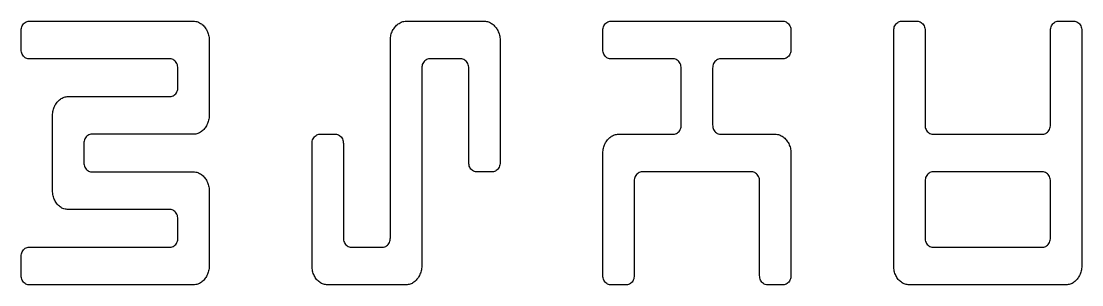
# Model space of a CAD drawing. Extents: x 7.2 to 83.4, y 7.2 to 40.5.
# Drawn here: x 55.34 to 64.13, y 21.09 to 23.28 of the extents above; entities that cross this region are included whole.
import ezdxf

# ---------------------------------------------------------------- set-up
doc = ezdxf.new("R2010")
doc.units = 0
doc.layers.add('Layer_1', color=7, linetype='CONTINUOUS')

msp = doc.modelspace()

# ---------------------------------------------------------------- linework, layer by layer
at = {"layer": 'Layer_1', "color": 7}
for p, q in [((55.408993, 23.276773), (56.772792, 23.276773)), ((58.534038, 23.27677), (59.183465, 23.27677)), ((60.230334, 23.276773), (61.659076, 23.276773)), ((62.641031, 23.276773), (62.770915, 23.276773)), ((63.939879, 23.276773), (64.069765, 23.276773)), ((55.344057, 23.042398), (55.344057, 23.198649)), ((56.902683, 23.120522), (56.902683, 22.495521)), ((58.40416, 21.479891), (58.40416, 23.12052)), ((59.313357, 23.12052), (59.313357, 22.104893)), ((60.165399, 23.042398), (60.165399, 23.198649)), ((61.724012, 23.198647), (61.724012, 23.042397)), ((62.576093, 21.245519), (62.576093, 23.198649)), ((62.83585, 23.198647), (62.83585, 22.417396)), ((63.874943, 22.417398), (63.874943, 23.198649)), ((64.134701, 23.198647), (64.134701, 21.245518)), ((56.577975, 22.964275), (55.409003, 22.964275)), ((58.988643, 22.964271), (58.728871, 22.964271)), ((60.74989, 22.964274), (60.230347, 22.964274)), ((61.659066, 22.964271), (61.139523, 22.964271)), ((56.642911, 22.729899), (56.642911, 22.886149)), ((58.663935, 22.886147), (58.663935, 21.245519)), ((59.053579, 22.104893), (59.053579, 22.886145)), ((60.814825, 22.417397), (60.814825, 22.886148)), ((61.074588, 22.886147), (61.074588, 22.417396)), ((55.733709, 22.651773), (56.577965, 22.651773)), ((55.60383, 21.870521), (55.60383, 22.495523)), ((56.772792, 22.33927), (55.928536, 22.33927)), ((57.819674, 22.33927), (57.94956, 22.33927)), ((60.29528, 22.339271), (60.74988, 22.339271)), ((61.139536, 22.339272), (61.594136, 22.339272)), ((62.900796, 22.339272), (63.809995, 22.339272)), ((55.8636, 22.261146), (55.8636, 22.104895)), ((57.754738, 21.245519), (57.754738, 22.261146)), ((58.014496, 22.261144), (58.014496, 21.479892)), ((60.165401, 21.167394), (60.165401, 22.183021)), ((61.724027, 22.183022), (61.724027, 21.167395)), ((55.928546, 22.026769), (56.772802, 22.026769)), ((59.248411, 22.026767), (59.118524, 22.026767)), ((61.399314, 22.02677), (60.490115, 22.02677)), ((63.81001, 22.026773), (62.900811, 22.026773)), ((60.425179, 21.948646), (60.425179, 21.167395)), ((61.464249, 21.167392), (61.464249, 21.948644)), ((62.835876, 21.948649), (62.835876, 21.479898)), ((63.874946, 21.479896), (63.874946, 21.948647)), ((56.902693, 21.870518), (56.902693, 21.245517)), ((56.577965, 21.71427), (55.733709, 21.71427)), ((56.6429, 21.479894), (56.6429, 21.636144)), ((55.408983, 21.401768), (56.577954, 21.401768)), ((58.079441, 21.401765), (58.339214, 21.401765)), ((62.900822, 21.401772), (63.809998, 21.40177)), ((55.344047, 21.167394), (55.344047, 21.323644)), ((56.772802, 21.089268), (55.408993, 21.08927)), ((58.534046, 21.08927), (57.884614, 21.08927)), ((60.360234, 21.089269), (60.23035, 21.08927)), ((61.659082, 21.089269), (61.529195, 21.089269)), ((64.004809, 21.08927), (62.705969, 21.08927))]:
    msp.add_line(p, q, dxfattribs=at)
for points, knots in [([(55.344057, 23.198649), (55.344424, 23.205846), (55.345127, 23.219657), (55.351784, 23.239029), (55.362549, 23.255064), (55.376091, 23.267372), (55.391956, 23.275421), (55.403304, 23.276322), (55.408993, 23.276773)], [0, 0, 0, 0, 0.021537, 0.041326, 0.060582, 0.078886, 0.095777, 0.112756, 0.112756, 0.112756, 0.112756]), ([(56.772792, 23.276773), (56.77857, 23.276488), (56.790076, 23.275919), (56.80695, 23.271257), (56.822624, 23.263579), (56.837705, 23.254465), (56.851403, 23.242937), (56.86324, 23.229166), (56.874834, 23.214699), (56.884318, 23.19822), (56.891803, 23.180222), (56.898184, 23.161284), (56.901982, 23.141152), (56.902448, 23.127455), (56.902683, 23.120522)], [0, 0, 0, 0, 0.017316, 0.034484, 0.052045, 0.069554, 0.087241, 0.105468, 0.123954, 0.142785, 0.162261, 0.182366, 0.202649, 0.223438, 0.223438, 0.223438, 0.223438]), ([(58.40416, 23.12052), (58.404366, 23.127453), (58.404774, 23.141131), (58.408313, 23.161192), (58.413761, 23.180436), (58.422059, 23.19812), (58.431477, 23.214532), (58.44252, 23.229495), (58.455026, 23.242849), (58.46897, 23.254424), (58.484185, 23.263552), (58.499879, 23.271257), (58.516755, 23.275915), (58.528261, 23.276484), (58.534038, 23.27677)], [0, 0, 0, 0, 0.020783, 0.041005, 0.060942, 0.0806, 0.099431, 0.117644, 0.136253, 0.154202, 0.171806, 0.189366, 0.206534, 0.22385, 0.22385, 0.22385, 0.22385]), ([(59.183465, 23.27677), (59.189243, 23.276485), (59.200749, 23.275916), (59.217622, 23.271254), (59.233297, 23.263577), (59.248378, 23.254462), (59.262077, 23.242934), (59.273913, 23.229163), (59.285508, 23.214696), (59.294991, 23.198217), (59.302476, 23.180219), (59.308858, 23.161281), (59.312655, 23.141149), (59.313121, 23.127453), (59.313357, 23.12052)], [0, 0, 0, 0, 0.017315, 0.034483, 0.052044, 0.069553, 0.087241, 0.105468, 0.123954, 0.142785, 0.162261, 0.182366, 0.202649, 0.223438, 0.223438, 0.223438, 0.223438]), ([(60.165399, 23.198649), (60.165765, 23.205846), (60.166468, 23.219657), (60.173125, 23.239029), (60.183891, 23.255064), (60.197432, 23.267372), (60.213298, 23.275421), (60.224646, 23.276322), (60.230334, 23.276773)], [0, 0, 0, 0, 0.021537, 0.041326, 0.060582, 0.078886, 0.095777, 0.112756, 0.112756, 0.112756, 0.112756]), ([(61.659076, 23.276773), (61.664773, 23.276291), (61.676191, 23.275326), (61.692092, 23.266775), (61.705464, 23.25382), (61.716098, 23.237585), (61.72288, 23.218718), (61.723629, 23.20544), (61.724012, 23.198647)], [0, 0, 0, 0, 0.016996, 0.034068, 0.052834, 0.072429, 0.091834, 0.112157, 0.112157, 0.112157, 0.112157]), ([(62.576093, 23.198649), (62.576459, 23.205846), (62.577162, 23.219657), (62.583819, 23.239029), (62.594585, 23.255064), (62.608127, 23.267372), (62.623993, 23.275421), (62.635342, 23.276322), (62.641031, 23.276773)], [0, 0, 0, 0, 0.021537, 0.041326, 0.060582, 0.078886, 0.095778, 0.112759, 0.112759, 0.112759, 0.112759]), ([(62.770915, 23.276773), (62.776611, 23.276291), (62.78803, 23.275326), (62.803931, 23.266775), (62.817302, 23.253819), (62.827936, 23.237585), (62.834719, 23.218718), (62.835467, 23.20544), (62.83585, 23.198647)], [0, 0, 0, 0, 0.016997, 0.034069, 0.052834, 0.07243, 0.091834, 0.112157, 0.112157, 0.112157, 0.112157]), ([(63.874943, 23.198649), (63.87531, 23.205846), (63.876013, 23.219657), (63.88267, 23.239029), (63.893435, 23.255064), (63.906977, 23.267372), (63.922842, 23.275421), (63.93419, 23.276322), (63.939879, 23.276773)], [0, 0, 0, 0, 0.021537, 0.041326, 0.060582, 0.078886, 0.095777, 0.112756, 0.112756, 0.112756, 0.112756]), ([(64.069765, 23.276773), (64.075462, 23.276291), (64.08688, 23.275326), (64.102781, 23.266775), (64.116153, 23.25382), (64.126787, 23.237585), (64.133569, 23.218718), (64.134318, 23.20544), (64.134701, 23.198647)], [0, 0, 0, 0, 0.016996, 0.034068, 0.052834, 0.072429, 0.091834, 0.112157, 0.112157, 0.112157, 0.112157]), ([(55.409003, 22.964275), (55.402979, 22.964705), (55.391193, 22.965546), (55.374857, 22.973487), (55.361518, 22.985972), (55.35135, 23.002123), (55.345063, 23.021436), (55.344402, 23.035206), (55.344057, 23.042398)], [0, 0, 0, 0, 0.017981, 0.035177, 0.053232, 0.072183, 0.091866, 0.113393, 0.113393, 0.113393, 0.113393]), ([(60.230347, 22.964274), (60.224323, 22.964704), (60.212537, 22.965545), (60.1962, 22.973486), (60.18286, 22.98597), (60.172691, 23.002122), (60.166404, 23.021435), (60.165744, 23.035205), (60.165399, 23.042398)], [0, 0, 0, 0, 0.017981, 0.035178, 0.053234, 0.072185, 0.091868, 0.113395, 0.113395, 0.113395, 0.113395]), ([(61.724012, 23.042397), (61.723651, 23.035609), (61.722948, 23.022373), (61.716539, 23.003555), (61.706494, 22.987213), (61.693338, 22.974076), (61.676955, 22.965631), (61.665099, 22.96473), (61.659066, 22.964271)], [0, 0, 0, 0, 0.020311, 0.039608, 0.058904, 0.077427, 0.094801, 0.112798, 0.112798, 0.112798, 0.112798]), ([(56.642911, 22.886149), (56.642528, 22.892942), (56.641779, 22.90622), (56.634997, 22.925087), (56.624362, 22.94132), (56.610994, 22.954278), (56.595092, 22.962828), (56.583673, 22.963793), (56.577975, 22.964275)], [0, 0, 0, 0, 0.020323, 0.039727, 0.059323, 0.078086, 0.095158, 0.112157, 0.112157, 0.112157, 0.112157]), ([(58.728871, 22.964271), (58.723183, 22.963819), (58.711836, 22.962918), (58.695972, 22.954868), (58.682427, 22.942563), (58.671661, 22.926527), (58.665004, 22.907155), (58.664301, 22.893345), (58.663935, 22.886147)], [0, 0, 0, 0, 0.016976, 0.033867, 0.052173, 0.071429, 0.091218, 0.112755, 0.112755, 0.112755, 0.112755]), ([(59.053579, 22.886145), (59.053196, 22.892938), (59.052447, 22.906216), (59.045665, 22.925083), (59.03503, 22.941316), (59.021662, 22.954274), (59.00576, 22.962824), (58.994341, 22.963789), (58.988643, 22.964271)], [0, 0, 0, 0, 0.020323, 0.039727, 0.059323, 0.078086, 0.095158, 0.112157, 0.112157, 0.112157, 0.112157]), ([(60.814825, 22.886148), (60.814443, 22.892941), (60.813694, 22.906219), (60.806912, 22.925086), (60.796277, 22.941319), (60.782909, 22.954277), (60.767007, 22.962827), (60.755587, 22.963792), (60.74989, 22.964274)], [0, 0, 0, 0, 0.020323, 0.039727, 0.059323, 0.078086, 0.095158, 0.112157, 0.112157, 0.112157, 0.112157]), ([(61.139523, 22.964271), (61.133836, 22.963819), (61.122489, 22.962918), (61.106624, 22.954869), (61.09308, 22.942564), (61.082314, 22.926527), (61.075657, 22.907156), (61.074954, 22.893345), (61.074588, 22.886147)], [0, 0, 0, 0, 0.016976, 0.033867, 0.052173, 0.071429, 0.091218, 0.112755, 0.112755, 0.112755, 0.112755]), ([(56.577965, 22.651773), (56.583998, 22.652232), (56.595855, 22.653132), (56.612239, 22.661577), (56.625393, 22.674716), (56.635438, 22.691057), (56.641847, 22.709875), (56.64255, 22.723111), (56.642911, 22.729899)], [0, 0, 0, 0, 0.017999, 0.035373, 0.053894, 0.073191, 0.092488, 0.112798, 0.112798, 0.112798, 0.112798]), ([(55.60383, 22.495523), (55.604037, 22.502455), (55.604444, 22.516134), (55.607983, 22.536194), (55.613432, 22.555439), (55.621729, 22.573123), (55.631147, 22.589534), (55.64219, 22.604498), (55.654696, 22.617853), (55.668639, 22.629429), (55.683855, 22.638554), (55.699549, 22.64626), (55.716425, 22.650918), (55.727931, 22.651487), (55.733709, 22.651773)], [0, 0, 0, 0, 0.020783, 0.041005, 0.060942, 0.0806, 0.099431, 0.117644, 0.136254, 0.154203, 0.171806, 0.189367, 0.206535, 0.22385, 0.22385, 0.22385, 0.22385]), ([(56.902683, 22.495521), (56.902447, 22.488588), (56.901981, 22.474892), (56.898188, 22.454758), (56.891777, 22.435789), (56.884284, 22.417616), (56.874719, 22.400824), (56.863635, 22.385743), (56.85122, 22.372392), (56.837549, 22.361001), (56.822956, 22.351029), (56.806818, 22.344332), (56.790043, 22.340023), (56.778569, 22.339522), (56.772792, 22.33927)], [0, 0, 0, 0, 0.020789, 0.041072, 0.061177, 0.080776, 0.09996, 0.11899, 0.136814, 0.154501, 0.172306, 0.189589, 0.206656, 0.223961, 0.223961, 0.223961, 0.223961]), ([(60.74988, 22.339271), (60.755913, 22.33973), (60.76777, 22.340631), (60.784153, 22.349075), (60.797308, 22.362214), (60.807353, 22.378556), (60.813762, 22.397374), (60.814465, 22.41061), (60.814825, 22.417397)], [0, 0, 0, 0, 0.017999, 0.035373, 0.053894, 0.073191, 0.092488, 0.112799, 0.112799, 0.112799, 0.112799]), ([(61.074588, 22.417396), (61.074933, 22.410204), (61.075593, 22.396435), (61.08188, 22.377121), (61.092049, 22.360969), (61.10539, 22.348485), (61.121726, 22.340544), (61.133512, 22.339702), (61.139536, 22.339272)], [0, 0, 0, 0, 0.021526, 0.041209, 0.060161, 0.078218, 0.095415, 0.113395, 0.113395, 0.113395, 0.113395]), ([(62.83585, 22.417396), (62.836195, 22.410203), (62.836856, 22.396434), (62.843143, 22.377121), (62.853311, 22.360968), (62.866651, 22.348485), (62.882987, 22.340543), (62.894772, 22.339702), (62.900796, 22.339272)], [0, 0, 0, 0, 0.021526, 0.041209, 0.060161, 0.078218, 0.095414, 0.113392, 0.113392, 0.113392, 0.113392]), ([(63.809995, 22.339272), (63.816028, 22.33973), (63.827886, 22.340631), (63.84427, 22.349076), (63.857426, 22.362214), (63.867471, 22.378556), (63.87388, 22.397374), (63.874583, 22.41061), (63.874943, 22.417398)], [0, 0, 0, 0, 0.018, 0.035374, 0.053896, 0.073193, 0.09249, 0.112801, 0.112801, 0.112801, 0.112801]), ([(55.928536, 22.33927), (55.922848, 22.338818), (55.911501, 22.337917), (55.895637, 22.329867), (55.882092, 22.317562), (55.871327, 22.301525), (55.864669, 22.282153), (55.863966, 22.268343), (55.8636, 22.261146)], [0, 0, 0, 0, 0.016976, 0.033867, 0.052173, 0.07143, 0.091219, 0.112755, 0.112755, 0.112755, 0.112755]), ([(57.754738, 22.261146), (57.755105, 22.268343), (57.755808, 22.282154), (57.762465, 22.301525), (57.77323, 22.317561), (57.786772, 22.329868), (57.802637, 22.337917), (57.813985, 22.338818), (57.819674, 22.33927)], [0, 0, 0, 0, 0.021537, 0.041326, 0.060582, 0.078886, 0.095777, 0.112756, 0.112756, 0.112756, 0.112756]), ([(57.94956, 22.33927), (57.955257, 22.338788), (57.966675, 22.337822), (57.982576, 22.329271), (57.995948, 22.316316), (58.006582, 22.300081), (58.013364, 22.281215), (58.014113, 22.267936), (58.014496, 22.261144)], [0, 0, 0, 0, 0.016996, 0.034068, 0.052834, 0.072429, 0.091834, 0.112157, 0.112157, 0.112157, 0.112157]), ([(60.165401, 22.183021), (60.165608, 22.189954), (60.166015, 22.203633), (60.169555, 22.223693), (60.175003, 22.242937), (60.1833, 22.260621), (60.192718, 22.277033), (60.203761, 22.291996), (60.216268, 22.30535), (60.230211, 22.316926), (60.245426, 22.326053), (60.26112, 22.333758), (60.277996, 22.338417), (60.289502, 22.338986), (60.29528, 22.339271)], [0, 0, 0, 0, 0.020783, 0.041005, 0.060942, 0.0806, 0.099431, 0.117644, 0.136253, 0.154202, 0.171806, 0.189366, 0.206534, 0.22385, 0.22385, 0.22385, 0.22385]), ([(61.594136, 22.339272), (61.599913, 22.338987), (61.611419, 22.338418), (61.628292, 22.333756), (61.643966, 22.326079), (61.659046, 22.316965), (61.672746, 22.305436), (61.684584, 22.291666), (61.696178, 22.277198), (61.705662, 22.26072), (61.713147, 22.242721), (61.719529, 22.223784), (61.723326, 22.203651), (61.723792, 22.189955), (61.724027, 22.183022)], [0, 0, 0, 0, 0.017314, 0.034482, 0.052042, 0.069551, 0.08724, 0.105467, 0.123954, 0.142785, 0.16226, 0.182365, 0.202648, 0.223437, 0.223437, 0.223437, 0.223437]), ([(55.8636, 22.104895), (55.863945, 22.097703), (55.864606, 22.083934), (55.870893, 22.06462), (55.881062, 22.048468), (55.894401, 22.035983), (55.910737, 22.02804), (55.922522, 22.027199), (55.928546, 22.026769)], [0, 0, 0, 0, 0.021526, 0.041209, 0.060161, 0.078219, 0.095416, 0.113394, 0.113394, 0.113394, 0.113394]), ([(59.118524, 22.026767), (59.1125, 22.027197), (59.100714, 22.028038), (59.084378, 22.03598), (59.07104, 22.048467), (59.060871, 22.064618), (59.054584, 22.083931), (59.053924, 22.097701), (59.053579, 22.104893)], [0, 0, 0, 0, 0.017981, 0.035177, 0.053234, 0.072185, 0.091868, 0.113395, 0.113395, 0.113395, 0.113395]), ([(59.313357, 22.104893), (59.312996, 22.098105), (59.312293, 22.084869), (59.305884, 22.066051), (59.295839, 22.049709), (59.282682, 22.036571), (59.266299, 22.028126), (59.254443, 22.027225), (59.248411, 22.026767)], [0, 0, 0, 0, 0.020311, 0.039608, 0.058904, 0.077427, 0.094801, 0.112798, 0.112798, 0.112798, 0.112798]), ([(56.772802, 22.026769), (56.77858, 22.026483), (56.790086, 22.025914), (56.80696, 22.021253), (56.822635, 22.013575), (56.837715, 22.004461), (56.851414, 21.992933), (56.86325, 21.979161), (56.874845, 21.964695), (56.884328, 21.948216), (56.891813, 21.930217), (56.898195, 21.91128), (56.901992, 21.891148), (56.902458, 21.877451), (56.902693, 21.870518)], [0, 0, 0, 0, 0.017316, 0.034484, 0.052045, 0.069554, 0.087241, 0.105468, 0.123954, 0.142785, 0.162261, 0.182366, 0.202649, 0.223438, 0.223438, 0.223438, 0.223438]), ([(60.490115, 22.02677), (60.484427, 22.026318), (60.47308, 22.025418), (60.457216, 22.017368), (60.443672, 22.005063), (60.432906, 21.989026), (60.426248, 21.969655), (60.425546, 21.955844), (60.425179, 21.948646)], [0, 0, 0, 0, 0.016976, 0.033867, 0.052173, 0.071429, 0.091218, 0.112755, 0.112755, 0.112755, 0.112755]), ([(61.464249, 21.948644), (61.463867, 21.955437), (61.463118, 21.968715), (61.456336, 21.987582), (61.445701, 22.003815), (61.432333, 22.016773), (61.416431, 22.025323), (61.405011, 22.026288), (61.399314, 22.02677)], [0, 0, 0, 0, 0.020323, 0.039727, 0.059323, 0.078087, 0.095158, 0.112157, 0.112157, 0.112157, 0.112157]), ([(62.900811, 22.026773), (62.895124, 22.026322), (62.883777, 22.025421), (62.867912, 22.017371), (62.854368, 22.005066), (62.843602, 21.98903), (62.836945, 21.969658), (62.836242, 21.955847), (62.835876, 21.948649)], [0, 0, 0, 0, 0.016976, 0.033867, 0.052173, 0.071429, 0.091218, 0.112755, 0.112755, 0.112755, 0.112755]), ([(63.874946, 21.948647), (63.874563, 21.95544), (63.873815, 21.968718), (63.867032, 21.987585), (63.856398, 22.003818), (63.84303, 22.016776), (63.827127, 22.025326), (63.815708, 22.026292), (63.81001, 22.026773)], [0, 0, 0, 0, 0.020323, 0.039727, 0.059323, 0.078087, 0.095158, 0.112157, 0.112157, 0.112157, 0.112157]), ([(55.733709, 21.71427), (55.727708, 21.714523), (55.715792, 21.715027), (55.698335, 21.719312), (55.681865, 21.725953), (55.666861, 21.735271), (55.653201, 21.746328), (55.64099, 21.759306), (55.630249, 21.77403), (55.621117, 21.790445), (55.613401, 21.808522), (55.607966, 21.828225), (55.604449, 21.849103), (55.604038, 21.863319), (55.60383, 21.870521)], [0, 0, 0, 0, 0.017979, 0.035703, 0.053612, 0.07105, 0.088478, 0.106206, 0.12435, 0.143014, 0.162448, 0.183167, 0.204192, 0.225787, 0.225787, 0.225787, 0.225787]), ([(56.6429, 21.636144), (56.642517, 21.642937), (56.641769, 21.656215), (56.634986, 21.675082), (56.624352, 21.691315), (56.610984, 21.704273), (56.595082, 21.712823), (56.583662, 21.713788), (56.577965, 21.71427)], [0, 0, 0, 0, 0.020323, 0.039727, 0.059323, 0.078087, 0.095158, 0.112157, 0.112157, 0.112157, 0.112157]), ([(56.577954, 21.401768), (56.583988, 21.402226), (56.595844, 21.403127), (56.612228, 21.411572), (56.625382, 21.424711), (56.635428, 21.441052), (56.641837, 21.45987), (56.64254, 21.473106), (56.6429, 21.479894)], [0, 0, 0, 0, 0.017999, 0.035373, 0.053894, 0.073191, 0.092488, 0.112799, 0.112799, 0.112799, 0.112799]), ([(58.014496, 21.479892), (58.014841, 21.4727), (58.015501, 21.458931), (58.021788, 21.439617), (58.031957, 21.423465), (58.045297, 21.41098), (58.061633, 21.403037), (58.073418, 21.402196), (58.079441, 21.401765)], [0, 0, 0, 0, 0.021526, 0.041209, 0.060161, 0.078219, 0.095416, 0.113394, 0.113394, 0.113394, 0.113394]), ([(58.339214, 21.401765), (58.345247, 21.402224), (58.357104, 21.403125), (58.373488, 21.411569), (58.386642, 21.424708), (58.396687, 21.44105), (58.403096, 21.459868), (58.403799, 21.473104), (58.40416, 21.479891)], [0, 0, 0, 0, 0.017999, 0.035373, 0.053894, 0.073191, 0.092488, 0.112799, 0.112799, 0.112799, 0.112799]), ([(62.835876, 21.479898), (62.836221, 21.472706), (62.836881, 21.458937), (62.843168, 21.439624), (62.853337, 21.423471), (62.866677, 21.410986), (62.883013, 21.403043), (62.894798, 21.402202), (62.900822, 21.401772)], [0, 0, 0, 0, 0.021526, 0.041209, 0.060161, 0.078219, 0.095416, 0.113394, 0.113394, 0.113394, 0.113394]), ([(63.809998, 21.40177), (63.816031, 21.402229), (63.827888, 21.40313), (63.844272, 21.411574), (63.857428, 21.424713), (63.867473, 21.441055), (63.873882, 21.459873), (63.874585, 21.473109), (63.874946, 21.479896)], [0, 0, 0, 0, 0.018, 0.035374, 0.053896, 0.073193, 0.09249, 0.112801, 0.112801, 0.112801, 0.112801]), ([(55.344047, 21.323644), (55.344413, 21.330842), (55.345116, 21.344652), (55.351773, 21.364024), (55.362539, 21.380059), (55.37608, 21.392367), (55.391946, 21.400416), (55.403294, 21.401316), (55.408983, 21.401768)], [0, 0, 0, 0, 0.021537, 0.041326, 0.060582, 0.078886, 0.095777, 0.112756, 0.112756, 0.112756, 0.112756]), ([(56.902693, 21.245517), (56.902458, 21.238584), (56.901991, 21.224888), (56.898198, 21.204753), (56.891788, 21.185785), (56.884295, 21.167612), (56.87473, 21.150819), (56.863645, 21.135739), (56.85123, 21.122387), (56.837559, 21.110997), (56.822967, 21.101025), (56.806828, 21.09433), (56.790053, 21.090021), (56.778579, 21.08952), (56.772802, 21.089268)], [0, 0, 0, 0, 0.020789, 0.041072, 0.061177, 0.080776, 0.09996, 0.11899, 0.136814, 0.154502, 0.172306, 0.189589, 0.206655, 0.22396, 0.22396, 0.22396, 0.22396]), ([(57.884614, 21.08927), (57.878614, 21.089523), (57.866699, 21.090027), (57.849243, 21.094311), (57.832773, 21.10095), (57.817769, 21.110268), (57.804108, 21.121326), (57.791896, 21.134303), (57.781155, 21.149027), (57.772024, 21.165442), (57.76431, 21.183519), (57.758874, 21.203221), (57.755357, 21.2241), (57.754947, 21.238316), (57.754738, 21.245519)], [0, 0, 0, 0, 0.017978, 0.035702, 0.053609, 0.071047, 0.088476, 0.106205, 0.124349, 0.143012, 0.162445, 0.183163, 0.204188, 0.225784, 0.225784, 0.225784, 0.225784]), ([(58.663935, 21.245519), (58.663699, 21.238586), (58.663233, 21.22489), (58.65944, 21.204755), (58.653029, 21.185787), (58.645536, 21.167613), (58.635971, 21.150821), (58.624887, 21.13574), (58.612472, 21.122389), (58.598801, 21.110999), (58.584209, 21.101027), (58.56807, 21.094332), (58.551296, 21.090023), (58.539823, 21.089522), (58.534046, 21.08927)], [0, 0, 0, 0, 0.020789, 0.041072, 0.061177, 0.080776, 0.09996, 0.11899, 0.136814, 0.154502, 0.172306, 0.189589, 0.206654, 0.223958, 0.223958, 0.223958, 0.223958]), ([(62.705969, 21.08927), (62.699969, 21.089523), (62.688054, 21.090027), (62.670598, 21.094311), (62.654127, 21.100949), (62.639124, 21.110268), (62.625464, 21.121326), (62.613253, 21.134304), (62.602511, 21.149027), (62.59338, 21.165443), (62.585664, 21.183519), (62.580229, 21.203221), (62.576712, 21.2241), (62.576301, 21.238316), (62.576093, 21.245519)], [0, 0, 0, 0, 0.017977, 0.035701, 0.053609, 0.071046, 0.088475, 0.106203, 0.124347, 0.14301, 0.162445, 0.183162, 0.204188, 0.225783, 0.225783, 0.225783, 0.225783]), ([(64.134701, 21.245518), (64.134465, 21.238586), (64.133999, 21.224889), (64.130205, 21.204755), (64.123795, 21.185787), (64.116302, 21.167613), (64.106737, 21.150821), (64.095652, 21.13574), (64.083237, 21.122388), (64.069565, 21.110998), (64.054972, 21.101027), (64.038833, 21.094331), (64.022059, 21.090023), (64.010585, 21.089522), (64.004809, 21.08927)], [0, 0, 0, 0, 0.020789, 0.041072, 0.061177, 0.080776, 0.09996, 0.11899, 0.136814, 0.154503, 0.172308, 0.189591, 0.206656, 0.22396, 0.22396, 0.22396, 0.22396]), ([(55.408993, 21.08927), (55.402969, 21.0897), (55.391183, 21.090541), (55.374846, 21.098482), (55.361508, 21.110967), (55.351339, 21.127118), (55.345053, 21.146432), (55.344392, 21.160201), (55.344047, 21.167394)], [0, 0, 0, 0, 0.017981, 0.035177, 0.053232, 0.072183, 0.091866, 0.113393, 0.113393, 0.113393, 0.113393]), ([(60.23035, 21.08927), (60.224325, 21.0897), (60.212539, 21.090541), (60.196202, 21.098482), (60.182863, 21.110967), (60.172694, 21.127118), (60.166407, 21.146432), (60.165746, 21.160201), (60.165401, 21.167394)], [0, 0, 0, 0, 0.017981, 0.035178, 0.053234, 0.072185, 0.091868, 0.113395, 0.113395, 0.113395, 0.113395]), ([(60.425179, 21.167395), (60.424819, 21.160607), (60.424116, 21.147371), (60.417707, 21.128553), (60.407662, 21.112211), (60.394505, 21.099073), (60.378122, 21.090628), (60.366266, 21.089727), (60.360234, 21.089269)], [0, 0, 0, 0, 0.020311, 0.039608, 0.058904, 0.077427, 0.094801, 0.112798, 0.112798, 0.112798, 0.112798]), ([(61.529195, 21.089269), (61.523171, 21.089699), (61.511385, 21.09054), (61.495049, 21.098481), (61.481711, 21.110966), (61.471542, 21.127117), (61.465255, 21.14643), (61.464594, 21.1602), (61.464249, 21.167392)], [0, 0, 0, 0, 0.017981, 0.035177, 0.053232, 0.072183, 0.091866, 0.113393, 0.113393, 0.113393, 0.113393]), ([(61.724027, 21.167395), (61.723667, 21.160607), (61.722964, 21.147371), (61.716555, 21.128553), (61.70651, 21.112211), (61.693353, 21.099073), (61.67697, 21.090628), (61.665114, 21.089727), (61.659082, 21.089269)], [0, 0, 0, 0, 0.020311, 0.039608, 0.058904, 0.077427, 0.094801, 0.112798, 0.112798, 0.112798, 0.112798])]:
    msp.add_open_spline(points, degree=3, knots=knots, dxfattribs=at)

doc.saveas('drawing.dxf')
